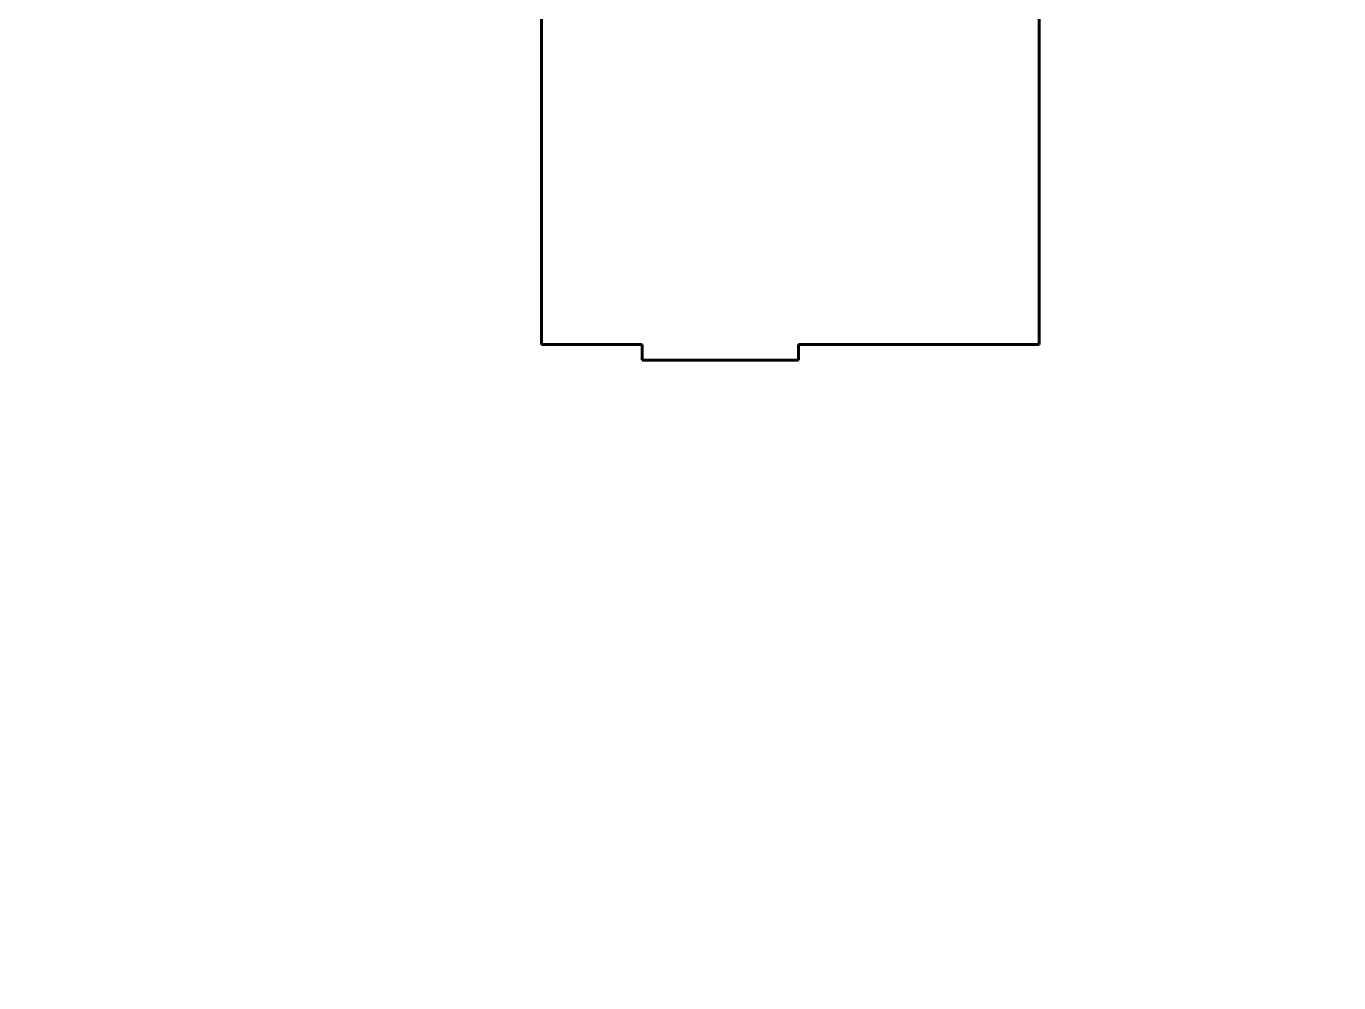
# Model space of a CAD drawing. Header units: millimetres. Extents: x 0 to 210, y 0 to 297.
# Drawn here: x 0 to 210, y 0 to 153 of the extents above; entities that cross this region are included whole.
import ezdxf

# ---------------------------------------------------------------- set-up
doc = ezdxf.new("R2010")
doc.units = ezdxf.units.MM
doc.linetypes.add('K5LT_BASIC', pattern=[0])
doc.layers.add('Системный слой', color=7, linetype='Continuous')

msp = doc.modelspace()

# ---------------------------------------------------------------- linework, layer by layer
at = {"layer": 'Системный слой', "color": 150, "linetype": 'K5LT_BASIC', "lineweight": 60, "true_color": 0x0080ff}
for p, q in [((82.42, 102.07), (82.42, 242.99)), ((162.09, 102.07), (162.09, 202.07)), ((82.42, 102.07), (98.57, 102.07)), ((98.57, 102.07), (98.57, 99.57)), ((123.57, 102.07), (162.09, 102.07)), ((123.57, 99.57), (123.57, 102.07)), ((98.57, 99.57), (123.57, 99.57))]:
    msp.add_line(p, q, dxfattribs=at)

doc.saveas('drawing.dxf')
